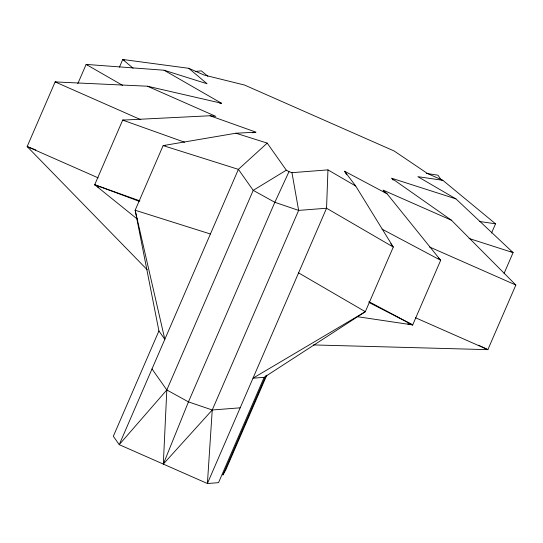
<?xml version="1.0" encoding="UTF-8"?>
<svg xmlns="http://www.w3.org/2000/svg" width="543" height="543" viewBox="0 0 543 543"><rect width="100%" height="100%" fill="white"/><g stroke="black" fill="none" stroke-linecap="round" stroke-linejoin="round"><path stroke-width="0.81" d="M235.927 133.225L267.217 143.108L286.31 170.183L289.005 171.663L291.964 172.674L327.958 169.878L326.56 208.234L207.406 483.521L119.236 444.656L113.324 436.273L158.916 330.945L135.159 210.236L163.138 145.599L235.927 133.225L256.024 132.18L210.026 115.754L122.684 120.105L94.706 184.742L137.372 219.134M291.964 172.674L298.636 210.399L212.245 409.985L163.321 464.089L166.816 389.962L253.208 190.369L286.31 170.183M151.999 368.948L166.816 389.962L188.448 401.881L212.245 409.985L207.406 483.521L218.544 482.659L264.136 377.331L365.317 311.696L393.288 247.058L355.706 186.025L344.574 171.221L387.084 193.803L440.678 260.287L412.7 324.924L357.348 316.684M163.321 464.089L188.448 401.881L274.839 202.295L289.005 171.663M77.812 83.642L86.14 64.407L164.088 70.23L207.066 83.758L188.788 68.309L122.766 59.479L119.433 67.176M265.812 375.797L222.861 475.037L225.936 469.607L266.803 375.172M491.544 233.042L495.542 223.804L442.816 180.296L427.592 173.584L394.17 151.002L244.54 85.041L204.012 75.022L188.788 68.309M504.094 273.394L513.081 252.617L455.916 198.874L417.839 176.672L442.816 180.296M455.916 198.874L391.551 178.206L451.464 220.241L515.85 285.021L487.872 349.658L313.44 344.927M166.816 389.962L119.236 444.656L238.391 169.362L267.217 143.108M252.692 132.791L255.19 132.336M195.589 71.418L201.372 70.889L207.833 76.237M264.136 377.331L252.997 378.193L365.317 311.696L298.582 272.871M212.245 409.985L240.176 407.82M165.669 145.47L163.138 145.599L238.391 169.362L253.208 190.369L274.839 202.295L298.636 210.399L326.56 208.234L393.288 247.058L390.797 243.739M219.793 103.285L221.476 103.231L164.088 70.23M221.476 103.231L147.411 86.208L55.128 81.918L27.15 146.556L147.153 269.715M210.026 115.754L215.822 116.365L147.411 86.208M124.354 120.281L122.684 120.105L184.586 142.212M479.747 221.517L495.542 223.804M426.275 173.387L437.984 175.199L441.269 180.018M407.752 323.825L412.7 324.924L368.914 301.657M56.777 82.298L55.128 81.918L140.793 119.684M87.749 64.916L86.14 64.407L122.562 85.346M210.412 233.999L135.159 210.236L164.821 339.327L158.916 330.945M469.05 238.472L513.081 252.617L510.888 251.334M96.097 185.706L94.706 184.742L139.945 200.896M94.706 184.742L139.13 201.283M35.804 149.963L27.15 146.556L98.154 177.86M124.299 60.158L122.766 59.479L133.11 68.221M451.464 220.241L383.053 190.084L387.084 193.803M429.411 246.916L515.85 285.021M415.327 317.675L487.872 349.658L481.797 346.678M478.763 345.192L480.284 345.932M369.016 302.471L412.7 324.924M382.048 229.132L440.678 260.287L438.187 257.986M327.958 169.878L355.706 186.025M97.496 186.677L98.887 187.64M392.1 178.844L393.193 180.127M383.555 190.763L385.062 192.792M344.574 171.221L346.739 174.805"/></g></svg>
